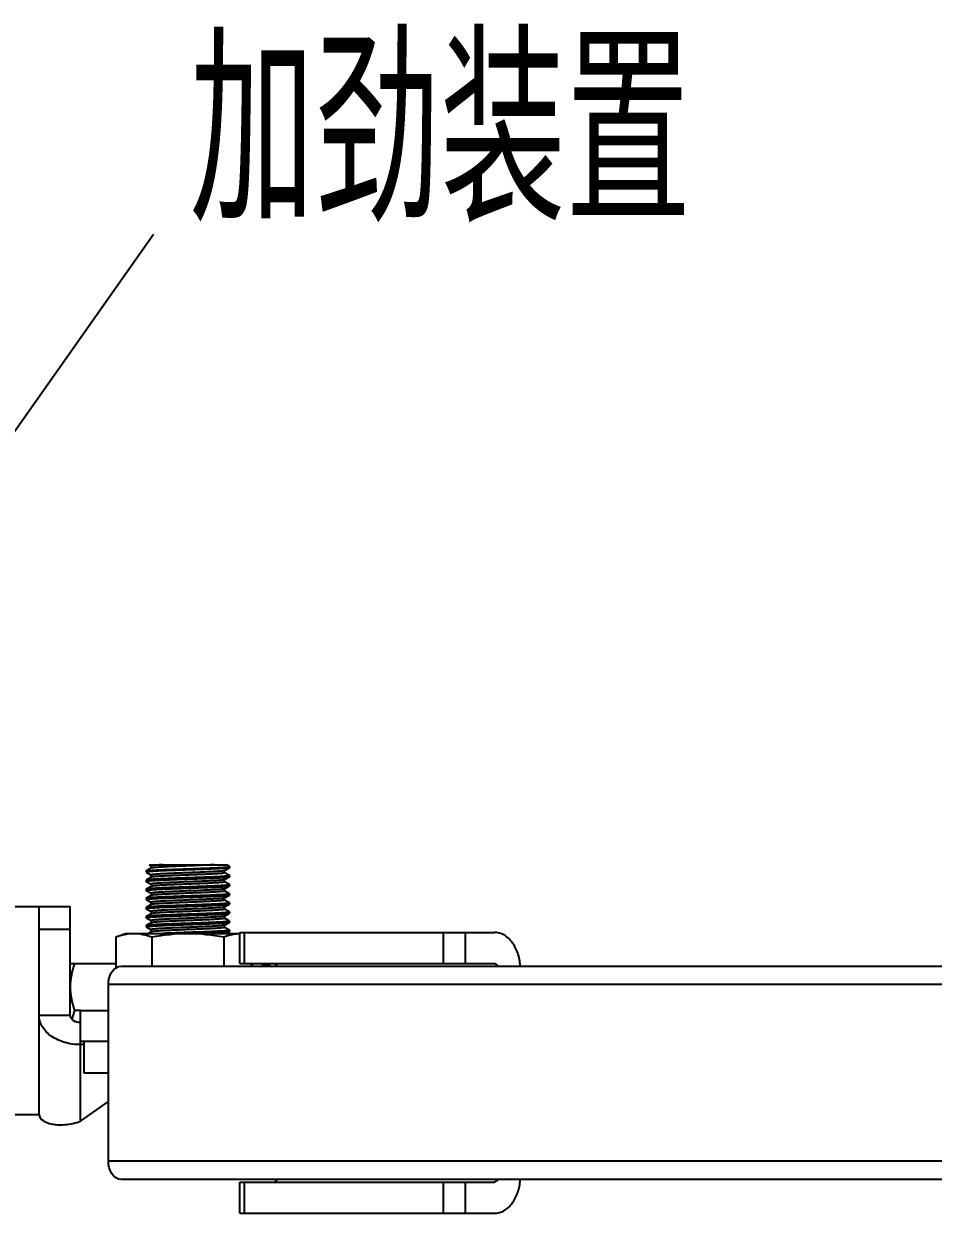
# Model space of a CAD drawing. Extents: x 27938 to 1507990, y 110129 to 923079.
# Drawn here: x 672537 to 674568, y 381761 to 384418 of the extents above; entities that cross this region are included whole.
import ezdxf

# ---------------------------------------------------------------- set-up
doc = ezdxf.new("R2010")
doc.units = 0
doc.header["$LTSCALE"] = 1000
doc.header["$MEASUREMENT"] = 0
doc.layers.add('W_DIM', color=4, linetype='Continuous')
doc.styles.get("Standard").update_dxf_attribs({"font": 'gbenor.shx', "bigfont": 'gbcbig.shx'})
doc.styles.add('wwp100', font='txt.shx', dxfattribs={"width": 0.7, "height": 400, "bigfont": 'hztxt.shx'})
doc.dimstyles.get("Standard").update_dxf_attribs({"dimtxt": 0.18, "dimasz": 0.18, "dimexe": 0.18, "dimexo": 0.0625, "dimgap": 0.09, "dimtad": 0, "dimtih": 1, "dimtoh": 1, "dimdec": 4, "dimzin": 0, "dimdsep": 46, "dimtxsty": 'Standard', "dimcen": 0.09, "dimadec": 0, "dimazin": 0, "dimtfac": 1, "dimtdec": 4, "dimtofl": 0, "dimtmove": 0, "dimatfit": 3, "dimfxl": 1, "dimtolj": 1, "dimtzin": 0, "dimarcsym": 0})

msp = doc.modelspace()

# ---------------------------------------------------------------- linework, layer by layer
at = {"linetype": 'Continuous'}
for p, q in [((672810.1, 382525.4), (672810.2, 382525.6)), ((672810.1, 382525.4), (672810.1, 382522.9)), ((672810.1, 382525.4), (672810.1, 382522.9)), ((672810.2, 382522.7), (672810.1, 382522.9)), ((672810.1, 382522.9), (672810.1, 382522.9)), ((672821.1, 382531.9), (672810.2, 382525.6)), ((672810.2, 382522.7), (672821.1, 382516.4)), ((672816.4, 382539.5), (672821.1, 382536.8)), ((672816.4, 382539.5), (672989.3, 382539.5)), ((672821.1, 382536.8), (672821.1, 382531.9)), ((672821.3, 382532), (672821.1, 382531.9)), ((672984.7, 382526.5), (672984.9, 382526.6)), ((672984.9, 382526.6), (672995.8, 382532.9)), ((672984.9, 382521.6), (672984.9, 382526.6)), ((672995.8, 382515.5), (672984.9, 382521.7)), ((672995.8, 382535.8), (672989.3, 382539.5)), ((672995.9, 382535.6), (672995.8, 382535.8)), ((672995.9, 382533.1), (672995.8, 382532.9)), ((672995.9, 382535.6), (672995.9, 382533.1)), ((672810.2, 382505.3), (672810.1, 382505.1)), ((672810.1, 382505.1), (672810.1, 382502.6)), ((672810.1, 382505.1), (672810.1, 382502.6)), ((672810.2, 382502.4), (672810.1, 382502.6)), ((672810.1, 382502.6), (672810.1, 382502.6)), ((672821.1, 382511.5), (672810.2, 382505.3)), ((672810.2, 382502.4), (672821.1, 382496.1)), ((672821.1, 382491.2), (672810.2, 382485)), ((672821.1, 382516.5), (672821.1, 382511.5)), ((672821.3, 382511.7), (672821.1, 382511.5)), ((672821.1, 382496.2), (672821.1, 382491.2)), ((672821.3, 382491.3), (672821.1, 382491.2)), ((672821.7, 382511.8), (672821.3, 382511.7)), ((672984.7, 382506.1), (672984.9, 382506.2)), ((672984.9, 382506.2), (672995.8, 382512.5)), ((672984.9, 382501.3), (672984.9, 382506.2)), ((672995.8, 382495.1), (672984.9, 382501.4)), ((672984.9, 382485.9), (672995.8, 382492.2)), ((672995.8, 382515.5), (672995.9, 382515.3)), ((672995.8, 382512.5), (672995.9, 382512.7)), ((672995.8, 382495.1), (672995.9, 382494.9)), ((672995.8, 382492.2), (672995.9, 382492.4)), ((672995.9, 382515.3), (672995.9, 382512.7)), ((672995.9, 382515.3), (672995.9, 382512.7)), ((672995.9, 382494.9), (672995.9, 382492.4)), ((672995.9, 382494.9), (672995.9, 382492.4)), ((672810.2, 382485), (672810.1, 382484.8)), ((672810.1, 382484.8), (672810.1, 382482.2)), ((672810.1, 382484.8), (672810.1, 382482.2)), ((672810.1, 382482.2), (672810.1, 382482.3)), ((672810.2, 382482), (672810.1, 382482.2)), ((672810.2, 382464.6), (672810.1, 382464.4)), ((672810.1, 382464.4), (672810.1, 382461.9)), ((672810.1, 382464.4), (672810.1, 382461.9)), ((672810.2, 382482), (672821.1, 382475.8)), ((672821.1, 382470.9), (672810.2, 382464.6)), ((672821.1, 382475.9), (672821.1, 382470.9)), ((672821.3, 382471), (672821.1, 382470.9)), ((672984.7, 382485.8), (672984.9, 382485.9)), ((672984.7, 382465.5), (672984.9, 382465.6)), ((672984.9, 382480.9), (672984.9, 382485.9)), ((672995.8, 382474.8), (672984.9, 382481)), ((672984.9, 382465.6), (672995.8, 382471.9)), ((672984.9, 382460.6), (672984.9, 382465.6)), ((672995.8, 382474.8), (672995.9, 382474.6)), ((672995.8, 382471.9), (672995.9, 382472.1)), ((672995.9, 382474.6), (672995.9, 382472.1)), ((672995.9, 382474.6), (672995.9, 382472.1)), ((671989.8, 382446.5), (672640.3, 382446.5)), ((672570.6, 381981.9), (672570.6, 382446.5)), ((672640.3, 382203.4), (672640.3, 382446.5)), ((672810.2, 382461.7), (672810.1, 382461.9)), ((672810.1, 382461.9), (672810.1, 382461.9)), ((672810.2, 382444.3), (672810.1, 382444.1)), ((672810.1, 382444.1), (672810.1, 382441.6)), ((672810.1, 382444.1), (672810.1, 382441.6)), ((672810.2, 382441.4), (672810.1, 382441.6)), ((672810.1, 382441.6), (672810.1, 382441.6)), ((672810.2, 382461.7), (672821.1, 382455.5)), ((672821.1, 382450.6), (672810.2, 382444.3)), ((672810.2, 382441.4), (672821.1, 382435.1)), ((672821.1, 382455.5), (672821.1, 382450.6)), ((672821.3, 382450.7), (672821.1, 382450.6)), ((672984.7, 382445.2), (672984.9, 382445.3)), ((672995.8, 382454.5), (672984.9, 382460.7)), ((672984.9, 382445.3), (672995.8, 382451.5)), ((672984.9, 382440.3), (672984.9, 382445.3)), ((672995.8, 382434.1), (672984.9, 382440.4)), ((672995.8, 382454.5), (672995.9, 382454.3)), ((672995.8, 382451.5), (672995.9, 382451.7)), ((672995.9, 382454.3), (672995.9, 382451.7)), ((672995.9, 382454.3), (672995.9, 382451.7)), ((672810.2, 382424), (672810.1, 382423.8)), ((672810.1, 382423.8), (672810.1, 382421.3)), ((672810.1, 382423.8), (672810.1, 382421.3)), ((672810.2, 382421.1), (672810.1, 382421.3)), ((672810.1, 382421.3), (672810.1, 382421.3)), ((672821.1, 382430.2), (672810.2, 382424)), ((672810.2, 382421.1), (672821.1, 382414.8)), ((672821.1, 382435.2), (672821.1, 382430.2)), ((672821.3, 382430.3), (672821.1, 382430.2)), ((672821.1, 382414.9), (672821.1, 382409.9)), ((672984.7, 382424.8), (672984.4, 382424.7)), ((672984.7, 382424.8), (672984.9, 382424.9)), ((672984.9, 382424.9), (672995.8, 382431.2)), ((672984.9, 382420), (672984.9, 382424.9)), ((672995.8, 382413.8), (672984.9, 382420)), ((672995.8, 382434.1), (672995.9, 382434)), ((672995.8, 382431.2), (672995.9, 382431.4)), ((672995.8, 382413.8), (672995.9, 382413.6)), ((672995.9, 382434), (672995.9, 382431.4)), ((672995.9, 382434), (672995.9, 382431.4)), ((672995.9, 382413.6), (672995.9, 382411.1)), ((672995.9, 382413.6), (672995.9, 382411.1)), ((672570.6, 382395.5), (672640.3, 382395.5)), ((672742, 382378.3), (672763.6, 382386.2)), ((672763.6, 382386.2), (673019.1, 382386.2)), ((672810.2, 382403.7), (672810.1, 382403.5)), ((672810.1, 382403.5), (672810.1, 382400.9)), ((672810.1, 382403.5), (672810.1, 382400.9)), ((672810.1, 382400.9), (672810.1, 382401)), ((672810.2, 382400.7), (672810.1, 382400.9)), ((672821.1, 382409.9), (672810.2, 382403.7)), ((672810.2, 382400.7), (672821.1, 382394.5)), ((672821.1, 382389.6), (672815.1, 382386.2)), ((672821.3, 382410), (672821.1, 382409.9)), ((672821.1, 382394.6), (672821.1, 382389.6)), ((672821.3, 382389.7), (672821.1, 382389.6)), ((672821.5, 382410.1), (672821.3, 382410)), ((672984.7, 382404.5), (672984.9, 382404.6)), ((672984.9, 382404.6), (672995.8, 382410.9)), ((672984.9, 382399.6), (672984.9, 382404.6)), ((672995.8, 382393.5), (672984.9, 382399.7)), ((672988.1, 382386.2), (672995.8, 382390.6)), ((672995.8, 382410.9), (672995.9, 382411.1)), ((672995.8, 382393.5), (672995.9, 382393.3)), ((672995.8, 382390.6), (672995.9, 382390.8)), ((672995.9, 382393.3), (672995.9, 382390.8)), ((672995.9, 382393.3), (672995.9, 382390.8)), ((673019.1, 382318.8), (673019.1, 382388.5)), ((673019.1, 382388.5), (673587.9, 382388.5)), ((673029.3, 382318.8), (673029.3, 382388.5)), ((673472.9, 382388.5), (673472.9, 382318.8)), ((673522.2, 382388.5), (673522.2, 382318.8)), ((672742, 382378.3), (672742, 382309.1)), ((672822.5, 382378.3), (672822.5, 382313)), ((672983.5, 382378.3), (672983.5, 382313)), ((672640.3, 382318.7), (672742, 382318.7)), ((672754.2, 382313), (676563.9, 382313)), ((673019.1, 382318.8), (673587.9, 382318.8)), ((673048.1, 382318.8), (673044, 382313)), ((673074.2, 382318.8), (673074.6, 382318.2)), ((672725.4, 381877.4), (672725.4, 382272.3)), ((676255.8, 382272.3), (672725.4, 382272.3)), ((672570.6, 382203.4), (672640.3, 382203.4)), ((672663.5, 382214.2), (672649.6, 382214.2)), ((672663.5, 381966.6), (672663.5, 382214.2)), ((672663.5, 382214.2), (672725.4, 382214.2)), ((672725.4, 382144.5), (672663.5, 382144.5)), ((672670.7, 382137.7), (672663.5, 382137.7)), ((672670.7, 382144.5), (672670.7, 382074.8)), ((672670.7, 382074.8), (672725.4, 382074.8)), ((672663.5, 381966.6), (672725.4, 382010.4)), ((670932.7, 381981.9), (672570.6, 381981.9)), ((676255.8, 381877.4), (672725.4, 381877.4)), ((676563.9, 381836.7), (672754.2, 381836.7)), ((673019.1, 381761.2), (673019.1, 381830.9)), ((673019.1, 381830.9), (673587.9, 381830.9)), ((673029.3, 381761.2), (673029.3, 381830.9)), ((673472.9, 381830.9), (673472.9, 381761.2)), ((673522.2, 381830.9), (673522.2, 381761.2)), ((673019.1, 381761.2), (673587.9, 381761.2))]:
    msp.add_line(p, q, dxfattribs=at)
msp.add_lwpolyline([(673087.4, 382313), (673078.3, 382316.5), (673073.4, 382318.8)], dxfattribs=at)
msp.add_arc((673078.7, 382327.7), 24, 330.2296, 332.1247, dxfattribs=at)
for points, knots in [([(672995.8, 382532.9), (672995.5, 382532.7), (672994.5, 382532.5), (672992.7, 382532.2), (672990.1, 382531.9), (672985, 382531.4), (672976.8, 382530.9), (672965.1, 382530.3), (672951, 382529.7), (672935.2, 382529.1), (672918.2, 382528.5), (672900.7, 382527.9), (672883.2, 382527.3), (672866.5, 382526.7), (672851.1, 382526.1), (672837.6, 382525.5), (672827.8, 382524.9), (672821.2, 382524.5), (672817.4, 382524.2), (672814.4, 382523.9), (672812.2, 382523.6), (672810.9, 382523.3), (672810.1, 382523.1), (672810.1, 382522.9)], [0, 0, 0, 0, 0.005436, 0.015295, 0.02956, 0.048124, 0.097458, 0.161522, 0.237979, 0.324028, 0.416511, 0.512037, 0.607098, 0.698208, 0.782022, 0.855468, 0.915857, 0.940446, 0.960989, 0.977304, 0.989257, 0.996774, 1, 1, 1, 1]), ([(672810.2, 382525.6), (672810.5, 382525.8), (672811.5, 382526), (672813.3, 382526.3), (672815.9, 382526.6), (672821.1, 382527), (672829.3, 382527.6), (672841.1, 382528.2), (672855.2, 382528.8), (672871.1, 382529.4), (672888.2, 382530), (672905.8, 382530.6), (672923.3, 382531.2), (672940, 382531.8), (672955.4, 382532.4), (672968.9, 382533), (672978.6, 382533.6), (672985.1, 382534), (672988.9, 382534.3), (672991.8, 382534.6), (672994, 382534.9), (672995.1, 382535.2), (672995.9, 382535.4), (672995.9, 382535.6)], [0, 0, 0, 0, 0.005474, 0.015397, 0.029751, 0.04843, 0.098054, 0.162473, 0.239322, 0.325768, 0.418622, 0.514456, 0.609731, 0.70093, 0.784687, 0.857913, 0.91791, 0.942239, 0.962481, 0.978455, 0.990031, 0.997145, 1, 1, 1, 1]), ([(672846.8, 382539.5), (672843.2, 382539.3), (672838.1, 382539), (672831.7, 382538.5), (672828.1, 382538.2), (672825.2, 382537.9), (672823, 382537.6), (672821.9, 382537.3), (672821.1, 382537), (672821.1, 382536.8)], [0, 0, 0, 0, 0.42036, 0.591474, 0.734119, 0.846922, 0.928807, 0.97931, 1, 1, 1, 1]), ([(672984.7, 382526.5), (672984.4, 382526.3), (672983.5, 382526.1), (672980.9, 382525.6), (672975.7, 382525.1), (672967.7, 382524.5), (672957.2, 382523.9), (672944.7, 382523.3), (672930.7, 382522.7), (672915.7, 382522.1), (672900.2, 382521.5), (672884.8, 382520.9), (672870.1, 382520.3), (672856.6, 382519.7), (672844.8, 382519.1), (672836.3, 382518.5), (672830.6, 382518.1), (672827.3, 382517.8), (672824.7, 382517.5), (672822.8, 382517.2), (672821.8, 382517), (672821.1, 382516.7), (672821.1, 382516.5)], [0, 0, 0, 0, 0.005874, 0.016149, 0.049759, 0.099805, 0.164491, 0.241456, 0.327881, 0.420594, 0.516191, 0.611162, 0.702019, 0.785427, 0.858327, 0.918049, 0.942269, 0.962424, 0.97834, 0.989887, 0.997022, 1, 1, 1, 1]), ([(672962.6, 382539.5), (672956.4, 382539.1), (672942.9, 382538.5), (672921.6, 382537.6), (672898.7, 382536.7), (672876.2, 382535.8), (672858.5, 382535), (672845.9, 382534.4), (672838.1, 382533.9), (672831.8, 382533.4), (672826.8, 382533), (672823.5, 382532.5), (672821.8, 382532.3), (672821.3, 382532)], [0, 0, 0, 0, 0.131034, 0.286202, 0.452618, 0.616437, 0.764037, 0.82784, 0.883154, 0.928833, 0.963939, 0.987775, 1, 1, 1, 1]), ([(672984.9, 382521.6), (672984.9, 382521.4), (672984.2, 382521.2), (672983.2, 382520.9), (672981.4, 382520.6), (672978.9, 382520.3), (672975.7, 382520), (672970.2, 382519.6), (672961.9, 382519.1), (672950.4, 382518.5), (672937.2, 382517.9), (672922.8, 382517.3), (672907.7, 382516.7), (672892.4, 382516.1), (672877.5, 382515.5), (672863.6, 382514.9), (672851, 382514.3), (672840.3, 382513.7), (672831.8, 382513.2), (672825.8, 382512.5), (672822.7, 382512.2), (672821.7, 382511.8)], [0, 0, 0, 0, 0.002911, 0.009849, 0.021073, 0.036545, 0.056142, 0.079704, 0.137856, 0.208956, 0.290481, 0.379534, 0.472947, 0.567398, 0.659524, 0.746048, 0.823893, 0.890294, 0.942901, 0.979872, 1, 1, 1, 1]), ([(672810.1, 382502.6), (672810.1, 382502.8), (672810.9, 382503), (672812.2, 382503.3), (672814.4, 382503.6), (672817.4, 382503.9), (672821.2, 382504.2), (672827.8, 382504.6), (672837.6, 382505.1), (672851.1, 382505.7), (672866.5, 382506.3), (672883.2, 382507), (672900.7, 382507.6), (672918.2, 382508.2), (672935.2, 382508.8), (672951, 382509.4), (672965.1, 382510), (672976.8, 382510.6), (672985, 382511.1), (672990.1, 382511.6), (672992.7, 382511.9), (672994.5, 382512.2), (672995.5, 382512.4), (672995.8, 382512.5)], [0, 0, 0, 0, 0.003225, 0.010741, 0.022692, 0.039006, 0.059547, 0.084135, 0.144521, 0.217966, 0.301777, 0.392884, 0.487948, 0.583476, 0.67596, 0.762008, 0.838468, 0.902535, 0.95187, 0.970436, 0.984702, 0.994562, 1, 1, 1, 1]), ([(672810.1, 382482.3), (672810.1, 382482.5), (672810.9, 382482.7), (672812.2, 382483), (672814.4, 382483.2), (672817.4, 382483.5), (672821.2, 382483.8), (672827.8, 382484.3), (672837.6, 382484.8), (672851.1, 382485.4), (672866.5, 382486), (672883.2, 382486.6), (672900.7, 382487.2), (672918.2, 382487.8), (672935.2, 382488.5), (672951, 382489.1), (672965.1, 382489.7), (672976.8, 382490.3), (672985, 382490.8), (672990.1, 382491.2), (672992.7, 382491.5), (672994.5, 382491.8), (672995.5, 382492), (672995.8, 382492.2)], [0, 0, 0, 0, 0.003225, 0.010742, 0.022694, 0.039008, 0.059551, 0.084139, 0.144526, 0.217973, 0.301788, 0.392894, 0.487953, 0.583479, 0.675961, 0.762009, 0.838466, 0.902531, 0.951868, 0.970435, 0.984701, 0.994562, 1, 1, 1, 1]), ([(672995.9, 382515.3), (672995.9, 382515.1), (672995.1, 382514.8), (672994, 382514.6), (672991.8, 382514.3), (672988.9, 382514), (672985.1, 382513.7), (672978.6, 382513.2), (672968.9, 382512.7), (672955.4, 382512.1), (672940, 382511.5), (672923.3, 382510.9), (672905.8, 382510.3), (672888.2, 382509.7), (672871.1, 382509.1), (672855.2, 382508.4), (672841.1, 382507.8), (672829.3, 382507.2), (672821.1, 382506.7), (672815.9, 382506.3), (672813.3, 382506), (672811.5, 382505.7), (672810.5, 382505.5), (672810.2, 382505.3)], [0, 0, 0, 0, 0.002855, 0.009969, 0.021546, 0.03752, 0.057763, 0.082092, 0.142088, 0.215313, 0.299069, 0.390267, 0.485541, 0.581373, 0.674225, 0.760673, 0.837524, 0.901944, 0.951568, 0.970248, 0.984602, 0.994526, 1, 1, 1, 1]), ([(672995.9, 382494.9), (672995.9, 382494.8), (672995.1, 382494.5), (672994, 382494.3), (672991.8, 382493.9), (672988.9, 382493.7), (672985.1, 382493.3), (672978.6, 382492.9), (672968.9, 382492.4), (672955.4, 382491.8), (672940, 382491.2), (672923.3, 382490.6), (672905.8, 382489.9), (672888.2, 382489.3), (672871.1, 382488.7), (672855.2, 382488.1), (672841.1, 382487.5), (672829.3, 382486.9), (672821.1, 382486.4), (672815.9, 382485.9), (672813.3, 382485.6), (672811.5, 382485.3), (672810.5, 382485.1), (672810.2, 382485)], [0, 0, 0, 0, 0.002855, 0.009968, 0.021544, 0.037518, 0.05776, 0.082088, 0.142084, 0.21531, 0.299066, 0.390263, 0.485541, 0.581378, 0.674232, 0.760678, 0.837529, 0.901949, 0.951571, 0.970249, 0.984603, 0.994526, 1, 1, 1, 1]), ([(672984.7, 382506.1), (672984.4, 382506), (672983.5, 382505.8), (672980.9, 382505.3), (672975.7, 382504.8), (672967.7, 382504.2), (672957.2, 382503.6), (672944.7, 382503), (672930.7, 382502.4), (672915.7, 382501.8), (672900.2, 382501.2), (672884.8, 382500.6), (672870.1, 382499.9), (672856.6, 382499.3), (672844.8, 382498.7), (672836.3, 382498.2), (672830.6, 382497.8), (672827.3, 382497.5), (672824.7, 382497.2), (672822.8, 382496.9), (672821.8, 382496.6), (672821.1, 382496.4), (672821.1, 382496.2)], [0, 0, 0, 0, 0.005874, 0.016149, 0.049759, 0.099805, 0.164491, 0.241457, 0.327881, 0.420594, 0.516191, 0.611162, 0.702019, 0.785427, 0.858326, 0.918049, 0.942267, 0.962424, 0.978338, 0.989888, 0.99702, 1, 1, 1, 1]), ([(672984.9, 382501.3), (672984.9, 382501.1), (672984.2, 382500.8), (672983.2, 382500.6), (672981.3, 382500.3), (672978.7, 382500), (672975.4, 382499.7), (672969.7, 382499.3), (672961.2, 382498.7), (672949.4, 382498.1), (672935.9, 382497.5), (672921.2, 382496.9), (672905.8, 382496.3), (672890.3, 382495.7), (672875.3, 382495.1), (672861.3, 382494.5), (672848.8, 382493.9), (672838.3, 382493.3), (672830.3, 382492.7), (672825.1, 382492.2), (672822.4, 382491.7), (672821.6, 382491.5), (672821.3, 382491.3)], [0, 0, 0, 0, 0.002979, 0.01011, 0.021658, 0.037569, 0.057721, 0.081935, 0.141646, 0.214533, 0.297928, 0.388772, 0.483732, 0.579321, 0.672029, 0.758455, 0.835426, 0.900125, 0.95019, 0.983823, 0.994112, 1, 1, 1, 1]), ([(672810.1, 382461.9), (672810.1, 382462.1), (672810.9, 382462.3), (672812.2, 382462.6), (672814.4, 382462.9), (672817.4, 382463.2), (672821.2, 382463.5), (672827.8, 382464), (672837.6, 382464.5), (672851.1, 382465.1), (672866.5, 382465.7), (672883.2, 382466.3), (672900.7, 382466.9), (672918.2, 382467.5), (672935.2, 382468.1), (672951, 382468.7), (672965.1, 382469.3), (672976.8, 382469.9), (672985, 382470.5), (672990.1, 382470.9), (672992.7, 382471.2), (672994.5, 382471.5), (672995.5, 382471.7), (672995.8, 382471.9)], [0, 0, 0, 0, 0.003225, 0.010742, 0.022693, 0.039008, 0.059551, 0.084139, 0.144525, 0.217968, 0.30178, 0.392886, 0.487947, 0.583471, 0.675953, 0.762004, 0.838465, 0.902532, 0.951868, 0.970435, 0.984701, 0.994562, 1, 1, 1, 1]), ([(672995.9, 382474.6), (672995.9, 382474.4), (672995.1, 382474.2), (672994, 382473.9), (672991.8, 382473.6), (672988.9, 382473.3), (672985.1, 382473), (672978.6, 382472.6), (672968.9, 382472.1), (672955.4, 382471.5), (672940, 382470.8), (672923.3, 382470.2), (672905.8, 382469.6), (672888.2, 382469), (672871.1, 382468.4), (672855.2, 382467.8), (672841.1, 382467.2), (672829.3, 382466.6), (672821.1, 382466.1), (672815.9, 382465.6), (672813.3, 382465.3), (672811.5, 382465), (672810.5, 382464.8), (672810.2, 382464.6)], [0, 0, 0, 0, 0.002855, 0.009969, 0.021546, 0.03752, 0.057763, 0.082092, 0.142089, 0.215318, 0.299077, 0.390275, 0.485549, 0.581383, 0.674236, 0.760681, 0.837528, 0.901946, 0.95157, 0.970249, 0.984603, 0.994526, 1, 1, 1, 1]), ([(672984.1, 382485.6), (672983, 382485.3), (672979.8, 382484.9), (672973.6, 382484.3), (672965, 382483.7), (672954.2, 382483.1), (672941.5, 382482.5), (672922.4, 382481.7), (672902.5, 382480.9), (672882.6, 382480.1), (672868.3, 382479.5), (672855.2, 382478.9), (672843.9, 382478.4), (672835.6, 382477.8), (672830.2, 382477.4), (672827, 382477.1), (672824.6, 382476.8), (672822.7, 382476.5), (672821.7, 382476.3), (672821.1, 382476), (672821.1, 382475.9)], [0, 0, 0, 0, 0.02164, 0.059864, 0.113419, 0.180452, 0.258616, 0.345169, 0.53109, 0.623921, 0.712302, 0.793127, 0.863558, 0.921128, 0.944446, 0.963837, 0.979144, 0.990248, 0.997114, 1, 1, 1, 1]), ([(672984.7, 382465.5), (672984.4, 382465.3), (672983.5, 382465.1), (672980.9, 382464.6), (672975.7, 382464.1), (672967.7, 382463.5), (672957.2, 382462.9), (672944.7, 382462.3), (672930.7, 382461.7), (672915.7, 382461.1), (672900.2, 382460.5), (672884.8, 382459.9), (672870.1, 382459.3), (672856.6, 382458.7), (672844.8, 382458.1), (672836.3, 382457.6), (672830.6, 382457.1), (672827.3, 382456.8), (672824.7, 382456.5), (672822.8, 382456.2), (672821.8, 382456), (672821.1, 382455.7), (672821.1, 382455.5)], [0, 0, 0, 0, 0.005876, 0.016149, 0.049758, 0.099805, 0.164491, 0.241457, 0.327882, 0.420595, 0.516192, 0.611162, 0.702019, 0.785427, 0.858326, 0.918048, 0.942268, 0.962423, 0.978339, 0.989887, 0.997021, 1, 1, 1, 1]), ([(672984.9, 382480.9), (672984.9, 382480.8), (672984.2, 382480.5), (672983.2, 382480.3), (672981.3, 382480), (672978.7, 382479.7), (672975.4, 382479.4), (672969.7, 382478.9), (672961.2, 382478.4), (672949.4, 382477.8), (672935.9, 382477.2), (672921.2, 382476.6), (672905.8, 382476), (672890.3, 382475.4), (672875.3, 382474.8), (672861.3, 382474.1), (672848.8, 382473.5), (672838.3, 382472.9), (672830.3, 382472.3), (672825.1, 382471.9), (672822.4, 382471.4), (672821.6, 382471.2), (672821.3, 382471)], [0, 0, 0, 0, 0.002978, 0.010111, 0.021657, 0.037569, 0.05772, 0.081936, 0.141647, 0.214533, 0.297928, 0.388772, 0.483731, 0.57932, 0.672029, 0.758455, 0.835427, 0.900125, 0.95019, 0.983823, 0.99411, 1, 1, 1, 1]), ([(672810.1, 382441.6), (672810.1, 382441.8), (672810.9, 382442), (672812.2, 382442.3), (672814.4, 382442.6), (672817.4, 382442.9), (672821.2, 382443.2), (672827.8, 382443.6), (672837.6, 382444.2), (672851.1, 382444.8), (672866.5, 382445.4), (672883.2, 382446), (672900.7, 382446.6), (672918.2, 382447.2), (672935.2, 382447.8), (672951, 382448.4), (672965.1, 382449), (672976.8, 382449.6), (672985, 382450.1), (672990.1, 382450.6), (672992.7, 382450.9), (672994.5, 382451.2), (672995.5, 382451.4), (672995.8, 382451.5)], [0, 0, 0, 0, 0.003225, 0.010741, 0.022692, 0.039006, 0.059547, 0.084135, 0.144521, 0.217967, 0.30178, 0.392887, 0.48795, 0.583479, 0.675962, 0.76201, 0.838468, 0.902535, 0.95187, 0.970436, 0.984702, 0.994562, 1, 1, 1, 1]), ([(672995.9, 382454.3), (672995.9, 382454.1), (672995.1, 382453.8), (672994, 382453.6), (672991.8, 382453.3), (672988.9, 382453), (672985.1, 382452.7), (672978.6, 382452.3), (672968.9, 382451.7), (672955.4, 382451.1), (672940, 382450.5), (672923.3, 382449.9), (672905.8, 382449.3), (672888.2, 382448.7), (672871.1, 382448.1), (672855.2, 382447.5), (672841.1, 382446.9), (672829.3, 382446.3), (672821.1, 382445.7), (672815.9, 382445.3), (672813.3, 382445), (672811.5, 382444.7), (672810.5, 382444.5), (672810.2, 382444.3)], [0, 0, 0, 0, 0.002855, 0.009968, 0.021545, 0.037519, 0.057762, 0.08209, 0.142086, 0.21531, 0.299066, 0.390263, 0.485539, 0.581372, 0.674224, 0.760672, 0.837524, 0.901944, 0.951568, 0.970248, 0.984602, 0.994526, 1, 1, 1, 1]), ([(672984.7, 382445.2), (672984.4, 382445), (672983.5, 382444.8), (672980.9, 382444.3), (672975.7, 382443.8), (672967.7, 382443.2), (672957.2, 382442.6), (672944.7, 382442), (672930.7, 382441.4), (672915.7, 382440.8), (672900.2, 382440.2), (672884.8, 382439.6), (672870.1, 382439), (672856.6, 382438.4), (672844.8, 382437.8), (672836.3, 382437.2), (672830.6, 382436.8), (672827.3, 382436.5), (672824.7, 382436.2), (672822.8, 382435.9), (672821.8, 382435.6), (672821.1, 382435.4), (672821.1, 382435.2)], [0, 0, 0, 0, 0.005874, 0.016149, 0.049758, 0.099805, 0.164491, 0.241456, 0.327881, 0.420594, 0.516191, 0.611162, 0.702019, 0.785427, 0.858327, 0.918049, 0.942268, 0.962424, 0.978338, 0.989888, 0.997021, 1, 1, 1, 1]), ([(672984.9, 382460.6), (672984.9, 382460.5), (672984.2, 382460.2), (672983.2, 382459.9), (672981.3, 382459.6), (672978.7, 382459.3), (672975.4, 382459), (672969.7, 382458.6), (672961.2, 382458.1), (672949.4, 382457.5), (672935.9, 382456.9), (672921.2, 382456.3), (672905.8, 382455.6), (672890.3, 382455), (672875.3, 382454.4), (672861.3, 382453.8), (672848.8, 382453.2), (672838.3, 382452.6), (672830.3, 382452), (672825.1, 382451.5), (672822.4, 382451.1), (672821.6, 382450.8), (672821.3, 382450.7)], [0, 0, 0, 0, 0.002978, 0.010111, 0.021656, 0.037569, 0.05772, 0.081935, 0.141646, 0.214533, 0.297927, 0.388772, 0.483731, 0.579321, 0.67203, 0.758455, 0.835427, 0.900125, 0.95019, 0.983823, 0.994112, 1, 1, 1, 1]), ([(672984.9, 382440.3), (672984.9, 382440.1), (672984.2, 382439.9), (672983.2, 382439.6), (672981.3, 382439.3), (672978.7, 382439), (672975.4, 382438.7), (672969.7, 382438.3), (672961.2, 382437.7), (672949.4, 382437.1), (672935.9, 382436.5), (672921.2, 382435.9), (672905.8, 382435.3), (672890.3, 382434.7), (672875.3, 382434.1), (672861.3, 382433.5), (672848.8, 382432.9), (672838.3, 382432.3), (672830.3, 382431.7), (672825.1, 382431.2), (672822.4, 382430.7), (672821.6, 382430.5), (672821.3, 382430.3)], [0, 0, 0, 0, 0.002979, 0.01011, 0.021658, 0.037569, 0.057721, 0.081935, 0.141647, 0.214533, 0.297928, 0.388772, 0.483732, 0.57932, 0.672029, 0.758455, 0.835426, 0.900125, 0.950189, 0.983823, 0.994111, 1, 1, 1, 1]), ([(672810.1, 382421.3), (672810.1, 382421.5), (672810.9, 382421.7), (672812.2, 382422), (672814.4, 382422.3), (672817.4, 382422.6), (672821.2, 382422.9), (672827.8, 382423.3), (672837.6, 382423.8), (672851.1, 382424.4), (672866.5, 382425), (672883.2, 382425.6), (672900.7, 382426.3), (672918.2, 382426.9), (672935.2, 382427.5), (672951, 382428.1), (672965.1, 382428.7), (672976.8, 382429.3), (672985, 382429.8), (672990.1, 382430.3), (672992.7, 382430.5), (672994.5, 382430.8), (672995.5, 382431.1), (672995.8, 382431.2)], [0, 0, 0, 0, 0.003225, 0.010742, 0.022694, 0.039009, 0.059552, 0.08414, 0.144527, 0.217974, 0.301788, 0.392895, 0.487953, 0.583477, 0.675959, 0.762007, 0.838465, 0.902531, 0.951868, 0.970435, 0.984701, 0.994562, 1, 1, 1, 1]), ([(672995.9, 382434), (672995.9, 382433.8), (672995.1, 382433.5), (672994, 382433.3), (672991.8, 382433), (672988.9, 382432.7), (672985.1, 382432.4), (672978.6, 382431.9), (672968.9, 382431.4), (672955.4, 382430.8), (672940, 382430.2), (672923.3, 382429.6), (672905.8, 382429), (672888.2, 382428.4), (672871.1, 382427.7), (672855.2, 382427.1), (672841.1, 382426.5), (672829.3, 382425.9), (672821.1, 382425.4), (672815.9, 382425), (672813.3, 382424.7), (672811.5, 382424.4), (672810.5, 382424.2), (672810.2, 382424)], [0, 0, 0, 0, 0.002855, 0.009969, 0.021545, 0.037519, 0.05776, 0.082088, 0.142085, 0.215312, 0.29907, 0.390268, 0.485546, 0.581383, 0.674236, 0.760681, 0.83753, 0.901949, 0.951572, 0.970249, 0.984603, 0.994526, 1, 1, 1, 1]), ([(672995.9, 382413.6), (672995.9, 382413.4), (672995.1, 382413.2), (672994, 382412.9), (672991.8, 382412.6), (672988.9, 382412.3), (672985.1, 382412), (672978.6, 382411.6), (672968.9, 382411.1), (672955.4, 382410.5), (672940, 382409.9), (672923.3, 382409.2), (672905.8, 382408.6), (672888.2, 382408), (672871.1, 382407.4), (672855.2, 382406.8), (672841.1, 382406.2), (672829.3, 382405.6), (672821.1, 382405.1), (672815.9, 382404.6), (672813.3, 382404.3), (672811.5, 382404), (672810.5, 382403.8), (672810.2, 382403.7)], [0, 0, 0, 0, 0.002855, 0.009969, 0.021546, 0.037521, 0.057764, 0.082093, 0.14209, 0.215317, 0.299076, 0.390274, 0.485548, 0.581381, 0.674233, 0.760678, 0.837526, 0.901945, 0.951569, 0.970248, 0.984602, 0.994526, 1, 1, 1, 1]), ([(672984.4, 382424.7), (672983.3, 382424.3), (672980.2, 382423.9), (672974.3, 382423.3), (672965.8, 382422.8), (672955.1, 382422.2), (672942.5, 382421.6), (672928.6, 382421), (672913.7, 382420.4), (672898.4, 382419.8), (672883.3, 382419.2), (672868.9, 382418.6), (672855.7, 382418), (672844.2, 382417.4), (672835.8, 382416.9), (672830.3, 382416.4), (672827.1, 382416.1), (672824.6, 382415.9), (672822.7, 382415.5), (672821.7, 382415.3), (672821.1, 382415), (672821.1, 382414.9)], [0, 0, 0, 0, 0.019944, 0.056762, 0.109253, 0.175577, 0.253383, 0.339903, 0.432057, 0.52656, 0.620045, 0.70918, 0.79079, 0.861971, 0.920194, 0.943786, 0.963408, 0.9789, 0.990139, 0.997086, 1, 1, 1, 1]), ([(672984.9, 382420), (672984.9, 382419.8), (672984.2, 382419.5), (672983.2, 382419.3), (672981.3, 382419), (672978.8, 382418.7), (672975.6, 382418.4), (672970.1, 382418), (672961.7, 382417.4), (672950.1, 382416.8), (672936.8, 382416.2), (672922.3, 382415.6), (672907.1, 382415), (672891.8, 382414.4), (672876.9, 382413.8), (672862.9, 382413.2), (672850.3, 382412.6), (672839.7, 382412), (672831.3, 382411.5), (672825.5, 382410.9), (672822.5, 382410.5), (672821.5, 382410.1)], [0, 0, 0, 0, 0.00293, 0.009924, 0.021241, 0.036839, 0.056595, 0.080345, 0.138946, 0.21056, 0.292623, 0.382193, 0.476053, 0.570834, 0.663131, 0.749631, 0.827228, 0.893142, 0.945019, 0.981028, 1, 1, 1, 1]), ([(672742, 382378.3), (672748.6, 382380.7), (672761.8, 382384.6), (672775.5, 382386.2), (672782.3, 382386.2)], [0, 0, 0, 0, 0.506411, 1, 1, 1, 1]), ([(672782.3, 382386.2), (672789, 382386.2), (672802.8, 382384.6), (672816, 382380.7), (672822.5, 382378.3)], [0, 0, 0, 0, 0.493589, 1, 1, 1, 1]), ([(672810.1, 382401), (672810.1, 382401.1), (672810.9, 382401.4), (672812.2, 382401.6), (672814.4, 382401.9), (672817.4, 382402.2), (672821.2, 382402.5), (672827.8, 382403), (672837.6, 382403.5), (672851.1, 382404.1), (672866.5, 382404.7), (672883.2, 382405.3), (672900.7, 382405.9), (672918.2, 382406.5), (672935.2, 382407.1), (672951, 382407.8), (672965.1, 382408.4), (672976.8, 382409), (672985, 382409.5), (672990.1, 382409.9), (672992.7, 382410.2), (672994.5, 382410.5), (672995.5, 382410.7), (672995.8, 382410.9)], [0, 0, 0, 0, 0.003224, 0.010741, 0.022692, 0.039006, 0.059548, 0.084136, 0.144522, 0.217964, 0.301775, 0.392882, 0.487945, 0.583471, 0.675954, 0.762005, 0.838466, 0.902533, 0.951869, 0.970435, 0.984701, 0.994562, 1, 1, 1, 1]), ([(672984.7, 382404.5), (672984.4, 382404.3), (672983.5, 382404.1), (672980.9, 382403.6), (672975.7, 382403.2), (672967.7, 382402.6), (672957.2, 382402), (672944.7, 382401.4), (672930.7, 382400.7), (672915.7, 382400.1), (672900.2, 382399.5), (672884.8, 382398.9), (672870.1, 382398.3), (672856.6, 382397.7), (672844.8, 382397.1), (672836.3, 382396.6), (672830.6, 382396.1), (672827.3, 382395.8), (672824.7, 382395.5), (672822.8, 382395.2), (672821.8, 382395), (672821.1, 382394.7), (672821.1, 382394.6)], [0, 0, 0, 0, 0.005875, 0.016149, 0.049759, 0.099805, 0.164492, 0.241457, 0.327882, 0.420594, 0.516191, 0.611162, 0.702019, 0.785427, 0.858326, 0.918049, 0.942268, 0.962424, 0.978338, 0.989888, 0.99702, 1, 1, 1, 1]), ([(672984.9, 382399.6), (672984.9, 382399.5), (672984.2, 382399.2), (672983.2, 382399), (672981.3, 382398.6), (672978.7, 382398.4), (672975.4, 382398.1), (672969.7, 382397.6), (672961.2, 382397.1), (672949.4, 382396.5), (672935.9, 382395.9), (672921.2, 382395.3), (672905.8, 382394.7), (672890.3, 382394.1), (672875.3, 382393.4), (672861.3, 382392.8), (672848.8, 382392.2), (672838.3, 382391.6), (672830.3, 382391), (672825.1, 382390.5), (672822.4, 382390.1), (672821.6, 382389.9), (672821.3, 382389.7)], [0, 0, 0, 0, 0.002978, 0.01011, 0.021657, 0.037569, 0.057721, 0.081935, 0.141646, 0.214533, 0.297927, 0.388772, 0.483732, 0.579321, 0.67203, 0.758455, 0.835427, 0.900125, 0.95019, 0.983823, 0.994112, 1, 1, 1, 1]), ([(672995.9, 382393.3), (672995.9, 382393.2), (672995.6, 382393), (672994.9, 382392.8), (672993.8, 382392.6), (672991.5, 382392.3), (672987.5, 382391.9), (672981.6, 382391.5), (672974.2, 382391), (672965.5, 382390.6), (672955.5, 382390.1), (672940.5, 382389.5), (672920.2, 382388.8), (672895.3, 382387.9), (672871, 382387.1), (672855.3, 382386.5), (672847.8, 382386.2)], [0, 0, 0, 0, 0.002115, 0.006819, 0.014376, 0.024804, 0.054125, 0.094291, 0.144561, 0.203991, 0.271458, 0.345683, 0.50868, 0.68068, 0.848679, 1, 1, 1, 1]), ([(672916.6, 382386.2), (672926.6, 382386.5), (672941, 382387), (672959.3, 382387.8), (672970.8, 382388.3), (672980.4, 382388.8), (672987.7, 382389.4), (672992.3, 382389.8), (672994.7, 382390.2), (672995.5, 382390.4), (672995.8, 382390.6)], [0, 0, 0, 0, 0.377797, 0.545491, 0.692435, 0.814388, 0.907853, 0.970196, 0.989179, 1, 1, 1, 1]), ([(672983.5, 382378.3), (672986.4, 382379.4), (672997.9, 382383.2), (673010.1, 382385.6), (673019.1, 382386)], [0, 0, 0, 0, 0.255201, 1, 1, 1, 1]), ([(673645.2, 382313), (673644.7, 382322.9), (673641.3, 382342), (673628.9, 382366.7), (673610.7, 382384), (673595.1, 382388.5), (673587.9, 382388.5)], [0, 0, 0, 0, 0.28827, 0.554385, 0.789199, 1, 1, 1, 1]), ([(672649.6, 382318.7), (672646.8, 382310.3), (672642.1, 382293.1), (672640.3, 382275.3), (672640.3, 382266.5)], [0, 0, 0, 0, 0.501873, 1, 1, 1, 1]), ([(672725.4, 382272.3), (672725.4, 382282.3), (672729.2, 382300.9), (672746.3, 382313), (672754.2, 382313)], [0, 0, 0, 0, 0.559767, 1, 1, 1, 1]), ([(673067.4, 382318.9), (673068.1, 382318.5), (673071.2, 382316.4), (673074.4, 382314.5), (673076.9, 382313)], [0, 0, 0, 0, 0.2275, 1, 1, 1, 1]), ([(673587.9, 382318.8), (673588.6, 382318.8), (673591.8, 382318.2), (673594, 382315.3), (673594.9, 382313.1)], [0, 0, 0, 0, 0.22722, 1, 1, 1, 1]), ([(672640.3, 382266.5), (672640.3, 382257.6), (672642.1, 382239.8), (672646.8, 382222.7), (672649.6, 382214.2)], [0, 0, 0, 0, 0.498127, 1, 1, 1, 1]), ([(672663.5, 382137.7), (672651.5, 382137.7), (672628.3, 382140.9), (672597.9, 382154.6), (672576.2, 382176), (672570.6, 382194.7), (672570.6, 382203.4)], [0, 0, 0, 0, 0.287969, 0.555344, 0.790533, 1, 1, 1, 1]), ([(672663.5, 382187), (672657.8, 382187), (672647.2, 382189.2), (672640.3, 382199), (672640.3, 382203.4)], [0, 0, 0, 0, 0.55976, 1, 1, 1, 1]), ([(672570.6, 381981.9), (672570.6, 381970.4), (672591.9, 381960.6), (672612.3, 381958.5), (672634.9, 381958.8), (672652, 381962.7), (672663.5, 381966.6)], [0, 0, 0, 0, 0.34128, 0.481725, 0.640517, 1, 1, 1, 1]), ([(672754.2, 381836.7), (672746.3, 381836.7), (672729.2, 381848.8), (672725.4, 381867.4), (672725.4, 381877.4)], [0, 0, 0, 0, 0.440233, 1, 1, 1, 1]), ([(673587.9, 381761.2), (673595.1, 381761.2), (673610.7, 381765.7), (673628.9, 381783), (673641.3, 381807.7), (673644.7, 381826.8), (673645.2, 381836.7)], [0, 0, 0, 0, 0.210801, 0.445615, 0.71173, 1, 1, 1, 1]), ([(673594.9, 381836.7), (673594.6, 381835.8), (673593.2, 381833.1), (673590.1, 381830.9), (673587.9, 381830.9)], [0, 0, 0, 0, 0.2888, 1, 1, 1, 1])]:
    msp.add_open_spline(points, degree=3, knots=knots, dxfattribs=at)
for points in [[(672984.7, 382485.8), (672984.5, 382485.7), (672984.3, 382485.6), (672984.1, 382485.6)], [(672822.5, 382378.3), (672849, 382383.1), (672876, 382386.2), (672903, 382386.2)], [(672903, 382386.2), (672929.9, 382386.2), (672957, 382383.1), (672983.5, 382378.3)], [(673099.9, 382316.5), (673098.7, 382317.8), (673096.8, 382318.8), (673095, 382318.8)], [(673099.6, 382315.7), (673099, 382314.7), (673098.4, 382313.8), (673097.7, 382312.9)], [(673102.1, 382313.1), (673101.6, 382314.3), (673100.9, 382315.5), (673099.9, 382316.5)], [(672649.6, 382214.2), (672647.5, 382207.8), (672645.6, 382201.2), (672644.1, 382194.6)], [(673095, 381830.9), (673096.7, 381830.9), (673098.4, 381831.8), (673099.6, 381832.9)], [(673101.9, 381836.7), (673101.5, 381835.3), (673100.7, 381833.9), (673099.6, 381832.9)]]:
    msp.add_open_spline(points, degree=3, dxfattribs=at)

# ---------------------------------------------------------------- texts
at = {"layer": 'W_DIM', "color": 7, "style": 'wwp100', "width": 0.7}
msp.add_text('加劲装置', height=400, dxfattribs=at).set_placement((672906.8, 383976.2))

# ---------------------------------------------------------------- leaders
msp.add_leader([(671809.7, 382504.6), (672825.9, 383947.9)], dimstyle='Standard', override={"dimgap": 20, "dimtad": 0})

doc.saveas('drawing.dxf')
